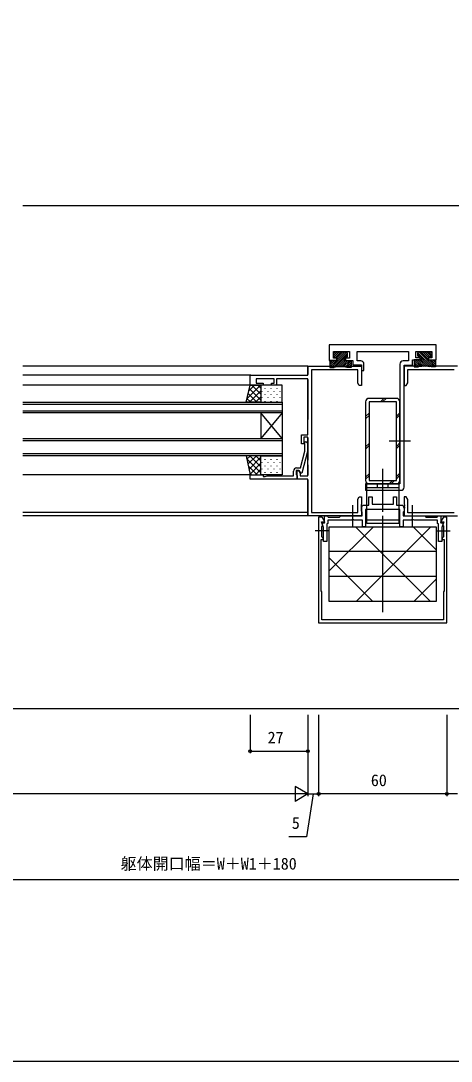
# Model space of a CAD drawing. Units: millimetres, scale not verified. Extents: x -437 to 438, y -681 to 678.
# Drawn here: x -108.7 to 92.8, y -680.9 to -194.3 of the extents above; entities that cross this region are included whole.
import ezdxf
from ezdxf.enums import TextEntityAlignment as Align

# ---------------------------------------------------------------- set-up
doc = ezdxf.new("R2010")
doc.units = ezdxf.units.MM
doc.header["$LTSCALE"] = 4
for name, color, linetype in [('0-2_YKK_11', 7, 'Continuous'), ('0-4_YKK_12', 2, 'Continuous'), ('0-5_YKK_13', 4, 'Continuous'), ('0-6_YKK_D', 6, 'Continuous'), ('0-7_YKK_ZWAK', 7, 'Continuous'), ('0-8_YSS_K', 3, 'Continuous')]:
    doc.layers.add(name, color=color, linetype=linetype)
doc.styles.add('ＭＳ ゴシック', font='')
doc.styles.get('ＭＳ ゴシック').set_extended_font_data('MS Gothic')

msp = doc.modelspace()

# ---------------------------------------------------------------- linework, layer by layer
at = {"layer": '0-2_YKK_11'}
for points in [[(70.7, -412.4), (70.7, -355.4), (74.7, -355.4), (74.7, -352.9), (78.2, -352.9), (78.2, -351.9), (76.2, -351.9), (76.2, -348.9), (83.7, -348.9), (83.7, -351.9), (82.2, -351.9), (82.2, -352.9), (85.7, -352.9), (85.7, -345.9), (35.7, -345.9), (35.7, -353.1), (39.2, -353.1), (39.2, -352.1), (37.7, -352.1), (37.7, -348.9), (45.2, -348.9), (45.2, -352.1), (43.2, -352.1), (43.2, -353.1), (46.7, -353.1), (46.7, -355.2), (50.7, -355.2), (50.7, -357.9), (51.9, -357.9), (51.9, -354.9)], [(50.4, -353.4), (48.7, -353.4), (48.7, -348.9), (72.7, -348.9), (72.7, -353.4), (70.2, -353.4)], [(68.7, -354.9), (68.7, -410.9), (52.7, -410.9), (52.7, -413.9), (69.2, -413.9)], [(4.7, -364.7), (-1.3, -364.7), (-1.3, -360.1), (25.7, -360.1), (25.7, -355.9), (50.7, -355.9), (50.7, -364.9), (49.7, -364.9), (49.07, -363.809), (49.07, -357.53), (27.33, -357.53)], [(27.33, -357.53), (27.33, -424.27), (49.07, -424.27), (49.07, -417.991), (49.7, -416.9), (50.7, -416.9), (50.7, -420.442), (50.58, -420.625), (50.58, -421.175), (50.7, -421.358), (50.7, -421.442), (50.58, -421.625), (50.58, -422.175), (50.7, -422.358), (50.7, -425.9), (25.7, -425.9), (25.7, -408.7), (20.7, -408.7), (20.7, -404.7), (21.5, -404.7), (22, -405.566), (22, -407.07), (25.7, -407.07), (25.7, -389), (23.7, -389), (23.7, -392.2), (22.7, -392.2), (22.7, -388), (25.7, -388), (25.7, -361.73), (10.9, -361.73), (10.9, -364.7), (8.7, -364.7), (8.7, -363.7), (9.9, -363.7), (9.9, -361.73), (1.4, -361.73), (1.4, -363.7), (4.7, -363.7), (4.7, -364.7)], [(95.7, -355.9), (70.7, -355.9), (70.7, -364.9), (71.7, -364.9), (72.4, -363.688), (72.4, -357.4), (94.2, -357.4)], [(20.4, -403.4), (22.22, -403.4), (24.3, -395.639), (24.3, -392.349), (23.876, -391.924), (24.724, -391.076), (25.5, -391.852), (25.5, -395.797), (22.793, -405.9), (22.193, -405.9), (21.5, -404.7), (20.2, -404.7), (20.2, -406.5), (20.4, -406.7), (20.7, -407), (20.7, -408.7)], [(20.7, -408.7), (-1.3, -408.7), (-1.3, -406.7), (4.7, -406.7), (4.7, -407.4), (5.7, -407.4), (6.607, -407.07), (14.742, -407.07), (14.925, -407.19), (15.475, -407.19), (15.658, -407.07), (15.742, -407.07), (15.925, -407.19), (16.475, -407.19), (16.658, -407.07), (18.9, -407.07), (18.9, -404.9)], [(54.2, -420.9), (54.2, -416.9), (55.7, -416.9), (55.7, -420.4), (60.7, -420.4), (65.7, -420.4), (65.7, -416.9), (67.2, -416.9), (67.2, -420.9), (70.154, -420.9), (70.7, -422.4), (70.7, -423.7), (70.5, -423.9), (70.3, -424.1), (70.3, -425.9), (80.4, -425.9), (80.7, -426.2), (80.9, -426.4), (86.2, -426.4), (86.4, -426.2), (86.7, -425.9), (87.9, -425.9), (87.9, -428.7), (89.328, -428.7), (88.4, -431.251), (88.4, -437.9), (86.8, -437.9), (86.8, -429.6), (86.4, -429.369), (86.4, -427.9)], [(94.2, -424.4), (72.4, -424.4), (72.4, -418.113), (71.7, -416.9), (70.7, -416.9), (70.7, -420.442), (70.82, -420.625), (70.82, -421.175), (70.7, -421.358), (70.7, -421.442), (70.82, -421.625), (70.82, -422.175), (70.7, -422.358), (70.7, -425.9), (95.7, -425.9)], [(86.4, -427.9), (75.371, -427.9), (75.179, -427.757), (74.221, -427.757), (74.029, -427.9), (70.2, -427.9), (70.2, -430.9), (68.7, -430.9), (68.7, -422.9), (60.7, -422.9), (52.7, -422.9), (52.7, -430.9), (51.2, -430.9), (51.2, -427.9), (47.371, -427.9), (47.179, -427.757), (46.221, -427.757), (46.029, -427.9), (35, -427.9), (35, -429.369), (34.6, -429.6), (34.6, -437.9), (33, -437.9), (33, -431.251), (32.072, -428.7), (33.5, -428.7), (33.5, -425.9), (34.7, -425.9), (35, -426.2), (35.2, -426.4), (40.5, -426.4), (40.7, -426.2), (41, -425.9), (51.1, -425.9), (51.1, -424.1), (50.9, -423.9), (50.7, -423.7), (50.7, -422.4), (51.246, -420.9), (54.2, -420.9)]]:
    msp.add_lwpolyline(points, dxfattribs=at)
msp.add_lwpolyline([(30.7, -475.9), (90.7, -475.9), (90.7, -426.4), (89.1, -426.4), (87.777, -428.692), (87.973, -429.032), (88.9, -429.032), (88.9, -430.3), (89.08, -430.575), (89.2, -430.758), (89.2, -435.6), (88.9, -435.9), (88.6, -436.2), (88.6, -436.9), (89.5, -436.9), (89.5, -460.9), (89.2, -461.42), (89.2, -474.4), (61.158, -474.4), (60.975, -474.52), (60.425, -474.52), (60.242, -474.4), (32.2, -474.4), (32.2, -461.42), (31.9, -460.9), (31.9, -436.9), (32.8, -436.9), (32.8, -436.2), (32.5, -435.9), (32.2, -435.6), (32.2, -430.758), (32.32, -430.575), (32.5, -430.3), (32.5, -429.032), (33.427, -429.032), (33.623, -428.692), (32.3, -426.4), (30.7, -426.4)], close=True, dxfattribs=at)
for centre, start, end in [((50.4, -354.9), 0.00001, 89.99999), ((70.2, -354.9), 90.00001, 179.99999), ((20.4, -404.9), 90.00001, 179.99999), ((69.2, -412.4), 270.00001, 359.99999)]:
    msp.add_arc(centre, 1.5, start, end, dxfattribs=at)
at = {"layer": '0-4_YKK_12'}
for p, q in [((277.7, -280.902), (-107.8, -280.902)), ((25.7, -355.9), (-107.8, -355.9)), ((25.7, -355.9), (25.7, -359.8)), ((-1, -360.1), (-107.8, -360.1)), ((-0.8, -364.7), (-107.8, -364.7)), ((25.7, -362.03), (25.7, -380.7)), ((-107.8, -372.7), (13.7, -372.7)), ((13.7, -373.7), (-107.8, -373.7)), ((-107.8, -376.7), (13.7, -376.7)), ((3.7, -377.7), (3.7, -389.7)), ((13.7, -377.7), (3.7, -389.7)), ((13.7, -389.7), (3.7, -377.7)), ((13.7, -377.7), (13.7, -389.7)), ((-107.8, -389.7), (13.7, -389.7)), ((13.7, -390.7), (-107.8, -390.7)), ((25.7, -389.3), (25.7, -399.77)), ((73.7, -390.9), (63.7, -390.9)), ((-107.8, -396.7), (13.7, -396.7)), ((25.7, -402), (25.7, -406.77)), ((-1, -406.7), (-107.8, -406.7)), ((60.7, -423.9), (60.7, -403.9)), ((60.7, -415), (60.7, -408.4)), ((25.7, -409), (25.7, -425.9)), ((46.7, -430.9), (46.7, -420.9)), ((74.7, -430.9), (74.7, -420.9)), ((25.7, -424.27), (-107.8, -424.27)), ((25.7, -425.9), (-107.8, -425.9)), ((60.7, -470.9), (60.7, -425.9)), ((35.319, -432.9), (29.081, -432.9)), ((86.081, -432.9), (92.319, -432.9))]:
    msp.add_line(p, q, dxfattribs=at)
for points in [[(13.7, -372.7), (13.7, -377.7), (-107.8, -377.7)], [(13.7, -389.7), (13.7, -397.7), (-107.8, -397.7)]]:
    msp.add_lwpolyline(points, dxfattribs=at)
at = {"layer": '0-5_YKK_13'}
for p, q in [((36.606, -356.4), (43.705, -349.3)), ((37.504, -356.4), (44.192, -349.712)), ((37.7, -349.918), (38.317, -349.3)), ((37.7, -350.816), (39.215, -349.3)), ((37.7, -349.8), (37.7, -351.2)), ((37.853, -351.561), (40.113, -349.3)), ((43.7, -349.3), (38.2, -349.3)), ((38.611, -351.7), (41.011, -349.3)), ((39.25, -351.96), (41.909, -349.3)), ((39.25, -352.858), (42.808, -349.3)), ((44.2, -351.2), (44.2, -349.8)), ((77.2, -351), (77.2, -349.6)), ((83.897, -356.2), (77.208, -349.512)), ((84.795, -356.2), (77.695, -349.1)), ((77.7, -349.1), (83.2, -349.1)), ((82.15, -352.658), (78.593, -349.1)), ((82.15, -351.76), (79.491, -349.1)), ((82.789, -351.5), (80.389, -349.1)), ((83.547, -351.36), (81.287, -349.1)), ((83.7, -350.615), (82.185, -349.1)), ((83.7, -349.717), (83.083, -349.1)), ((83.7, -349.6), (83.7, -351)), ((39.25, -353.1), (35.95, -353.1)), ((35.95, -353.464), (36.313, -353.1)), ((35.95, -354.362), (37.212, -353.1)), ((35.95, -355.26), (38.11, -353.1)), ((35.95, -356.158), (39.008, -353.1)), ((38.2, -351.7), (39.25, -351.7)), ((38.503, -356.299), (42.65, -352.152)), ((39.25, -351.7), (39.25, -353.1)), ((39.533, -356.167), (42.65, -353.05)), ((40.491, -356.107), (43.498, -353.1)), ((41.389, -356.107), (44.396, -353.1)), ((42.239, -356.155), (45.294, -353.1)), ((42.65, -351.7), (42.65, -353.1)), ((42.65, -351.7), (43.7, -351.7)), ((42.65, -353.1), (45.95, -353.1)), ((43.046, -356.246), (45.95, -353.342)), ((43.102, -351.7), (44.2, -350.602)), ((43.816, -356.374), (45.95, -354.24)), ((44.688, -356.4), (45.95, -355.138)), ((78.75, -352.9), (75.45, -352.9)), ((78.354, -356.046), (75.45, -353.142)), ((77.584, -356.173), (75.45, -354.04)), ((76.712, -356.2), (75.45, -354.938)), ((79.161, -355.955), (76.106, -352.9)), ((80.011, -355.906), (77.004, -352.9)), ((78.298, -351.5), (77.2, -350.402)), ((78.75, -351.5), (77.7, -351.5)), ((80.909, -355.907), (77.902, -352.9)), ((78.75, -351.5), (78.75, -352.9)), ((82.897, -356.099), (78.75, -351.952)), ((81.867, -355.966), (78.75, -352.85)), ((82.15, -351.5), (82.15, -352.9)), ((83.2, -351.5), (82.15, -351.5)), ((82.15, -352.9), (85.45, -352.9)), ((85.45, -355.957), (82.393, -352.9)), ((85.45, -355.059), (83.291, -352.9)), ((85.45, -354.161), (84.189, -352.9)), ((85.45, -353.263), (85.087, -352.9)), ((45.586, -356.4), (45.95, -356.036)), ((75.814, -356.2), (75.45, -355.836)), ((3.471, -364.7), (-2.89, -371.061)), ((0.642, -364.7), (-1.947, -367.29)), ((3.7, -368.939), (-0.539, -364.7)), ((3.7, -366.111), (2.29, -364.7)), ((1.804, -372.7), (-2.279, -368.617)), ((3.7, -371.767), (-1.713, -366.354)), ((3.7, -367.299), (-1.701, -372.7)), ((4.079, -367.475), (4.079, -367.675)), ((5.494, -366.06), (5.494, -366.26)), ((5.494, -369.09), (5.494, -369.29)), ((6.909, -367.475), (6.909, -367.675)), ((8.324, -366.06), (8.324, -366.26)), ((8.324, -369.09), (8.324, -369.29)), ((9.739, -367.475), (9.739, -367.675)), ((11.154, -366.06), (11.154, -366.26)), ((11.154, -369.09), (11.154, -369.29)), ((12.569, -367.475), (12.569, -367.675)), ((-1.024, -372.7), (-2.845, -370.879)), ((3.7, -370.128), (1.127, -372.7)), ((4.079, -370.505), (4.079, -370.705)), ((5.494, -372.12), (5.494, -372.32)), ((6.909, -370.505), (6.909, -370.705)), ((8.324, -372.12), (8.324, -372.32)), ((9.739, -370.505), (9.739, -370.705)), ((11.154, -372.12), (11.154, -372.32)), ((12.569, -370.505), (12.569, -370.705)), ((52.7, -372.5), (52.7, -409.3)), ((67.1, -370.9), (54.3, -370.9)), ((59.64, -372.5), (61.24, -370.9)), ((60.64, -372.5), (62.24, -370.9)), ((68.7, -409.3), (68.7, -372.5)), ((52.7, -379.441), (54.3, -377.841)), ((52.7, -380.441), (54.3, -378.841)), ((67.1, -379.183), (68.7, -377.583)), ((67.1, -380.183), (68.7, -378.583)), ((52.7, -393.583), (54.3, -391.983)), ((52.7, -394.583), (54.3, -392.983)), ((67.1, -393.325), (68.7, -391.725)), ((67.1, -394.325), (68.7, -392.725)), ((3.7, -405.709), (-3.012, -398.997)), ((-1.245, -397.7), (-2.926, -399.381)), ((1.583, -397.7), (-2.412, -401.696)), ((3.7, -398.412), (-1.898, -404.01)), ((3.7, -402.88), (-1.48, -397.7)), ((3.7, -400.052), (1.349, -397.7)), ((4.08, -397.775), (4.08, -397.975)), ((6.91, -397.775), (6.91, -397.975)), ((9.74, -397.775), (9.74, -397.975)), ((12.57, -397.775), (12.57, -397.975)), ((1.863, -406.7), (-2.204, -402.633)), ((3.7, -401.24), (-1.384, -406.324)), ((4.08, -400.805), (4.08, -401.005)), ((4.08, -403.835), (4.08, -404.035)), ((5.495, -399.39), (5.495, -399.59)), ((5.495, -402.42), (5.495, -402.62)), ((6.91, -400.805), (6.91, -401.005)), ((6.91, -403.835), (6.91, -404.035)), ((8.325, -399.39), (8.325, -399.59)), ((8.325, -402.42), (8.325, -402.62)), ((9.74, -400.805), (9.74, -401.005)), ((9.74, -403.835), (9.74, -404.035)), ((11.155, -399.39), (11.155, -399.59)), ((11.155, -402.42), (11.155, -402.62)), ((12.57, -400.805), (12.57, -401.005)), ((12.57, -403.835), (12.57, -404.035)), ((-0.965, -406.7), (-1.396, -406.27)), ((3.7, -404.069), (1.069, -406.7)), ((5.495, -405.45), (5.495, -405.65)), ((8.325, -405.45), (8.325, -405.65)), ((11.155, -405.45), (11.155, -405.65)), ((52.7, -407.725), (54.3, -406.125)), ((52.7, -408.725), (54.3, -407.125)), ((67.1, -407.467), (68.7, -405.867)), ((67.1, -408.467), (68.7, -406.867)), ((53.2, -412.5), (68.2, -412.5)), ((54.3, -410.9), (67.1, -410.9)), ((58.2, -412.5), (58.2, -410.9)), ((63.2, -412.5), (63.2, -410.9)), ((63.667, -410.9), (65.267, -409.3)), ((64.667, -410.9), (66.267, -409.3)), ((68.2, -427.8), (53.2, -427.8)), ((35.7, -451.542), (56.342, -430.9)), ((82.995, -465.9), (47.995, -430.9)), ((48.283, -465.9), (83.283, -430.9)), ((85.7, -441.665), (74.935, -430.9)), ((85.7, -442.567), (35.7, -442.567)), ((56.054, -465.9), (35.7, -445.546)), ((85.7, -454.234), (35.7, -454.234)), ((75.224, -465.9), (85.7, -455.424))]:
    msp.add_line(p, q, dxfattribs=at)
for points in [[(35.95, -353.1), (35.95, -356.4), (37.95, -356.4)], [(45.95, -353.1), (45.95, -356.4), (43.95, -356.4)], [(75.45, -352.9), (75.45, -356.2), (77.45, -356.2)], [(85.45, -352.9), (85.45, -356.2), (83.45, -356.2)]]:
    msp.add_lwpolyline(points, dxfattribs=at)
for points in [[(3.7, -372.7), (-3.3, -372.7), (-1.3, -364.7), (3.7, -364.7)], [(3.7, -364.7), (3.7, -372.7), (13.7, -372.7), (13.7, -364.7)], [(54.3, -372.5), (54.3, -409.3), (67.1, -409.3), (67.1, -372.5)], [(3.7, -397.7), (-3.3, -397.7), (-1.3, -406.7), (3.7, -406.7)], [(3.7, -406.7), (3.7, -397.7), (13.7, -397.7), (13.7, -406.7)], [(68.2, -429.4), (53.2, -429.4), (53.2, -410.9), (68.2, -410.9)], [(85.7, -465.9), (35.7, -465.9), (35.7, -430.9), (85.7, -430.9)]]:
    msp.add_lwpolyline(points, close=True, dxfattribs=at)
for centre, radius, start, end in [((38.2, -349.8), 0.5, 89.99989, 179.99989), ((43.7, -349.8), 0.5, 359.99989, 89.99989), ((77.7, -349.6), 0.5, 90.00075, 180.00075), ((83.2, -349.6), 0.5, 0.00075, 90.00075), ((38.2, -351.2), 0.5, 179.99989, 269.99989), ((43.7, -351.2), 0.5, 269.99989, 359.99989), ((77.7, -351), 0.5, 180.00075, 270.00075), ((83.2, -351), 0.5, 270.00075, 0.00075), ((40.95, -371.25), 15.15, 78.57888, 101.42118), ((80.451, -371.05), 15.15, 78.57946, 101.42177), ((54.3, -372.5), 1.6, 90, 180), ((67.1, -372.5), 1.6, 360, 90), ((54.3, -409.3), 1.6, 180, 270), ((67.1, -409.3), 1.6, 270, 360)]:
    msp.add_arc(centre, radius, start, end, dxfattribs=at)
at = {"layer": '0-6_YKK_D'}
for p, q in [((-1.3, -518.9), (-1.3, -536.9)), ((25.7, -518.9), (25.7, -556.9)), ((25.7, -518.9), (25.7, -536.9)), ((25.7, -518.9), (25.7, -556.9)), ((30.7, -518.9), (30.7, -556.9)), ((30.7, -518.9), (30.7, -556.9)), ((90.7, -518.9), (90.7, -556.9)), ((90.7, -518.9), (90.7, -556.9)), ((-1.3, -535.9), (25.7, -535.9)), ((25.7, -555.9), (19.638, -552.4)), ((19.638, -552.4), (19.638, -559.4)), ((18.7, -555.9), (-237.3, -555.9)), ((25.7, -555.9), (13.576, -555.9)), ((25.7, -555.9), (19.638, -559.4)), ((25.7, -555.9), (30.7, -555.9)), ((90.7, -555.9), (30.7, -555.9)), ((95.7, -555.9), (90.7, -555.9)), ((-299.3, -595.9), (300.7, -595.9))]:
    msp.add_line(p, q, dxfattribs=at)
msp.add_lwpolyline([(28.2, -555.9), (25.042, -575.9), (16.695, -575.9)], dxfattribs=at)
for centre in [(-1.3, -535.9), (25.7, -535.9), (30.7, -555.9), (30.7, -555.9), (90.7, -555.9)]:
    msp.add_circle(centre, 0.637, dxfattribs=at)
at = {"layer": '0-7_YKK_ZWAK'}
msp.add_lwpolyline([(-436.8, -680.9), (438.2, -680.9), (438.2, 644.1)], dxfattribs=at)
at = {"layer": '0-8_YSS_K'}
msp.add_line((-259.3, -515.9), (260.7, -515.9), dxfattribs=at)

# ---------------------------------------------------------------- texts
at = {"layer": '0-6_YKK_D', "style": 'ＭＳ ゴシック'}
for s, p in [('27', (6.809, -533.9)), ('60', (55.139, -553.9)), ('5', (18.141, -573.9)), ('躯体開口幅＝W＋W1＋180', (-62.006, -592.92))]:
    msp.add_text(s, height=5.499, dxfattribs=at).set_placement(p, align=Align.BOTTOM_LEFT)

doc.saveas('drawing.dxf')
